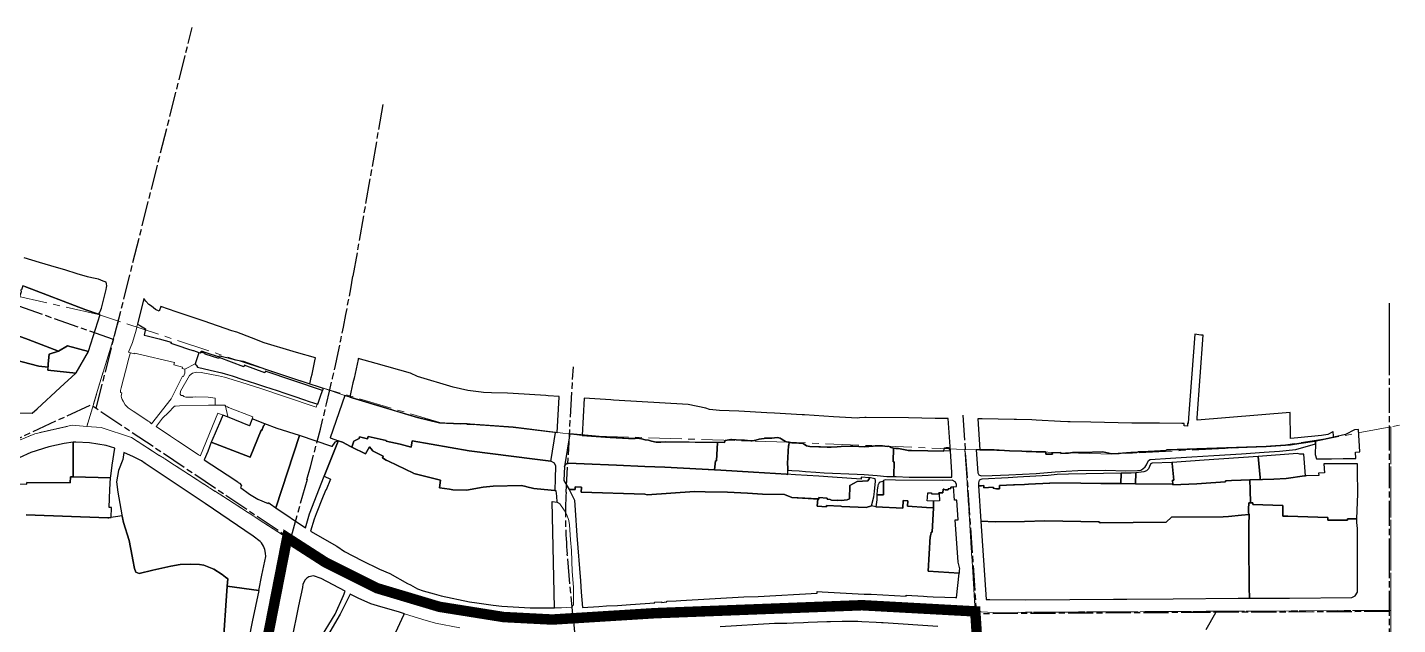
# Model space of a CAD drawing. Header units: millimetres. Extents: x 125232 to 134072, y 142885 to 152835.
# Drawn here: x 128286 to 129595, y 151740 to 152311 of the extents above; entities that cross this region are included whole.
import ezdxf

# ---------------------------------------------------------------- set-up
doc = ezdxf.new("R2010")
doc.units = ezdxf.units.MM
doc.linetypes.add('ACAD_ISO08W100', pattern=[36, 24, -3, 6, -3])
doc.linetypes.add('CENTER', pattern=[50.8, 31.75, -6.35, 6.35, -6.35])
for name, color, linetype in [('commerce', 10, 'Continuous'), ('commerce and residence', 32, 'Continuous'), ('green & plaza', 80, 'Continuous'), ('industry', 35, 'Continuous'), ('military', 76, 'Continuous'), ('reserve', 253, 'Continuous'), ('residence', 2, 'Continuous'), ('residence-bad', 41, 'Continuous'), ('water', 4, 'Continuous'), ('老城北中心线', 7, 'ACAD_ISO08W100')]:
    doc.layers.add(name, color=color, linetype=linetype)
for name, color, linetype, lineweight in [('government', 221, 'Continuous', 0), ('municipal utilities', 151, 'Continuous', 0), ('school', 31, 'Continuous', 0), ('super block', 6, 'CENTER', 0)]:
    doc.layers.add(name, color=color, linetype=linetype, lineweight=lineweight)

msp = doc.modelspace()

# ---------------------------------------------------------------- linework, layer by layer
at = {"layer": 'commerce'}
for points in [[(128344.2, 152000.9), (128324.1, 152006.4), (128315.4, 152001.4), (128306.6, 151998.6), (128305.8, 151989.2), (128305.2, 151983.3), (128332.2, 151980.4), (128332.5, 151980.7)], [(128509.1, 151925.7), (128509.8, 151925.4), (128511.6, 151930), (128511.9, 151929.9), (128512.8, 151931.9), (128500.6, 151936.6), (128499.7, 151934.1), (128498.1, 151930.1), (128477.1, 151938.4), (128477.1, 151938.5), (128472.5, 151940.3), (128470.3, 151934.8), (128462, 151915.6), (128461.5, 151914.4), (128498.6, 151899.9)], [(128369.5, 151908.6), (128361, 151911.2), (128345.1, 151913.6), (128332.2, 151914.4), (128329.7, 151914.4), (128329.4, 151881.2), (128365.3, 151880.3), (128365.4, 151881.9), (128366.9, 151892.3)], [(129501.9, 151902.8), (129499.6, 151903.5), (129462.3, 151900.7), (129464, 151880.4), (129464.1, 151878.5), (129466.2, 151878.5), (129477.1, 151878.8), (129488.9, 151879.7), (129506.6, 151882.1), (129507.4, 151882.1), (129505.7, 151903)], [(129345.2, 151885.1), (129340.8, 151884.7), (129337.2, 151884.7), (129331.2, 151884.6), (129331, 151874.7), (129344.8, 151874.5)], [(128507.3, 151772.5), (128507, 151772.5), (128476.8, 151776.5), (128475.6, 151758.3), (128472.3, 151711.1), (128491.4, 151708.6), (128494.2, 151708.3), (128501, 151742.5)]]:
    msp.add_lwpolyline(points, close=True, dxfattribs=at)
at = {"layer": 'commerce and residence'}
for points in [[(128509.7, 151818), (128508.4, 151819.4), (128501.7, 151824.3), (128455.8, 151855.6), (128440.3, 151865.9), (128398.4, 151894), (128394.9, 151896.4), (128387.1, 151900.4), (128378.1, 151904.4), (128377, 151897.8), (128373, 151887.1), (128370.9, 151876.3), (128372.3, 151866.5), (128376.2, 151844.8), (128377.6, 151837.5), (128383, 151820.2), (128386, 151805.4), (128386.5, 151801.9), (128388.2, 151793.4), (128389.5, 151790.1), (128392.6, 151788.7), (128405.7, 151791.9), (128423, 151795.7), (128431.7, 151797.5), (128441.6, 151797.8), (128450.2, 151797.4), (128454.4, 151796.7), (128464, 151792.9), (128471.9, 151787.7), (128475, 151785.1), (128477.5, 151783.7), (128476.8, 151776.5), (128507, 151772.5), (128509.8, 151787.3), (128513.6, 151805), (128513.4, 151808.1), (128512.8, 151811.6), (128511.6, 151814.9)], [(129104.1, 151877.8), (129103.3, 151876.7), (129101, 151876.1), (129100, 151875.4), (129099.2, 151874.3), (129098.9, 151873.7), (129098.5, 151872.7), (129098.1, 151868.5), (129097.8, 151864), (129104.1, 151863.9)], [(129557.2, 151831.9), (129556.4, 151837.5), (129556.5, 151841), (129553.8, 151841), (129547.4, 151841.1), (129547.4, 151839.7), (129528.8, 151839.8), (129528.8, 151842.4), (129490.6, 151843.6), (129485.6, 151843.6), (129485.8, 151853.9), (129457.2, 151854.6), (129457.2, 151856.4), (129454.7, 151856.4), (129453.3, 151856.4), (129452.9, 151850.2), (129452.9, 151846.9), (129453.7, 151845.2), (129453.3, 151835.3), (129453.1, 151817.4), (129453.3, 151817.3), (129453.7, 151775.3), (129453.8, 151765.3), (129477, 151765.2), (129492.2, 151765.3), (129551.8, 151765.7), (129554.9, 151767.3), (129557.2, 151770.8), (129557.2, 151794.6)]]:
    msp.add_lwpolyline(points, close=True, dxfattribs=at)
at = {"layer": 'government'}
msp.add_lwpolyline([(128434, 151977.4), (128434.9, 151977), (128436.3, 151980.3), (128436.4, 151984.1), (128433.7, 151984.7), (128434.1, 151986.1), (128425.9, 151988.3), (128426.4, 151990.5), (128391, 151998.7), (128388.6, 151999.3), (128388.5, 151998.9), (128384.2, 151999.8), (128383.9, 151999), (128382.2, 151992.3), (128381.8, 151990.8), (128375.4, 151966.3), (128374.8, 151963.7), (128374.8, 151961.7), (128375.9, 151961.4), (128375.5, 151958.3), (128375.8, 151956.9), (128376.4, 151955.2), (128377.2, 151953.4), (128379.2, 151950), (128380.5, 151948.6), (128382.2, 151947.1), (128386.9, 151944), (128398, 151936.5), (128401.1, 151934.5), (128402.4, 151933.7), (128404.5, 151932), (128423.2, 151955.8)], close=True, dxfattribs=at)
at = {"layer": 'green & plaza'}
for points in [[(128449.7, 152000.2), (128449.7, 152000.2), (128451.4, 151999.6), (128452, 152001.5), (128452.8, 152001.2), (128456.3, 152000), (128468.1, 151996.1), (128468.5, 151996.1), (128469.4, 151997), (128477.6, 151995), (128484.6, 151993.2), (128492, 151991.8), (128500, 151988.8), (128513.4, 151984.1), (128539.1, 151975.5), (128550.9, 151971.6), (128568.5, 151965.9), (128567.8, 151963.8), (128540.3, 151973), (128513.1, 151982.1), (128512.6, 151980.7), (128493.1, 151987.9), (128492.7, 151986.5), (128469.1, 151995.4), (128468.8, 151994.4), (128455.6, 151998.5), (128455.8, 151999.2), (128451.9, 152000.5), (128451.5, 151999.3), (128449.6, 151999.9)], [(128790.7, 151879.7), (128790.8, 151891.3), (128789.6, 151894.2), (128786.1, 151896.1), (128770.7, 151898), (128707.9, 151905.9), (128653.6, 151915.7), (128652.6, 151909.6), (128642.1, 151912.4), (128628.6, 151915.3), (128628.7, 151915.9), (128611.5, 151919.8), (128610.9, 151917.4), (128603.3, 151919.4), (128602.9, 151917.9), (128597.7, 151915.3), (128596, 151909.6), (128609.1, 151903.3), (128612.9, 151910), (128615.8, 151906.5), (128615.6, 151906), (128625.8, 151900.8), (128625.2, 151899.5), (128628.8, 151897.1), (128630.8, 151896.3), (128654.9, 151884.8), (128655.1, 151884.5), (128680.6, 151878.1), (128679.6, 151870.5), (128689.1, 151869.5), (128692.4, 151868.7), (128705.6, 151868.3), (128721.4, 151871.4), (128730.9, 151872.1), (128758, 151872.8), (128762.1, 151871.8), (128763.1, 151871.7), (128769.9, 151869.9), (128786.5, 151868.4), (128789.8, 151868.1), (128790.2, 151868.1)], [(129558.1, 151926.3), (129554.2, 151926.2), (129545.6, 151921.8), (129534.5, 151919), (129516.9, 151915.4), (129516.8, 151912.7), (129516.6, 151902.4), (129517.9, 151898.4), (129532.3, 151898.5), (129532.3, 151898.5), (129532.3, 151898.5), (129543.3, 151898.6), (129543.3, 151898.6), (129555.4, 151898.6), (129555.1, 151904.8), (129559.4, 151905)], [(128799, 151890.9), (128798.4, 151877.6), (128803.6, 151869), (128809.2, 151869), (128809.3, 151871.6), (128815.4, 151871.3), (128815.2, 151866.5), (128875.9, 151864.7), (128878.1, 151863.9), (128923.5, 151867), (128933.7, 151866.9), (128955.1, 151866.5), (128974, 151865.6), (128988.4, 151864.6), (129009.3, 151864.2), (129016.3, 151861.4), (129042.1, 151859.9), (129042.2, 151861.3), (129050.1, 151860.8), (129050.1, 151859.8), (129053.1, 151859.6), (129054.2, 151859), (129060.3, 151858.7), (129060.3, 151858.8), (129063.7, 151858.7), (129069.2, 151859.2), (129071.4, 151860.2), (129072, 151872.9), (129078.8, 151876.7), (129089.2, 151877.3), (129090.5, 151879.3), (129090.8, 151880.3), (129082.6, 151880.7), (129082.6, 151879.1), (129055.3, 151880.8), (129042.1, 151881.7), (129019.8, 151883), (129011.3, 151883.6), (128979.9, 151885.5), (128948.6, 151887.4), (128948.6, 151887.7), (128895.2, 151890.5), (128876, 151891.2), (128849, 151892.2), (128818, 151893.7), (128802.7, 151894.4), (128801.4, 151893.9), (128799.6, 151892)], [(129557.3, 151865), (129557.2, 151887.2), (129557, 151893.6), (129525, 151893.6), (129525.5, 151884.9), (129519.9, 151884.6), (129520, 151882.6), (129508.3, 151882.1), (129506.6, 151882.1), (129488.9, 151879.7), (129477.1, 151878.8), (129466.2, 151878.5), (129454.2, 151878.2), (129454.5, 151868.9), (129454.7, 151856.4), (129457.2, 151856.4), (129457.2, 151854.6), (129485.8, 151853.9), (129485.6, 151843.6), (129490.6, 151843.6), (129528.8, 151842.4), (129528.8, 151839.8), (129547.4, 151839.7), (129547.4, 151841.1), (129553.8, 151841), (129556.5, 151841)], [(129454.5, 151868.9), (129454.2, 151878.2), (129436.8, 151877.7), (129430.8, 151877.4), (129430.9, 151876.3), (129416.8, 151875.3), (129403.5, 151874.4), (129380.5, 151873.6), (129380.5, 151874.2), (129344.8, 151874.5), (129331, 151874.7), (129311.8, 151874.9), (129292.6, 151875.1), (129263.1, 151875.4), (129263.1, 151875), (129242.5, 151874.2), (129238.7, 151873.9), (129229.3, 151873.6), (129228.3, 151873.5), (129214.8, 151872.9), (129214.8, 151869.7), (129212.1, 151869.8), (129208.8, 151870.3), (129208.8, 151871.2), (129200, 151870.8), (129199.9, 151872.8), (129197.8, 151872.7), (129195, 151872.6), (129197.2, 151838.7), (129210.7, 151838.3), (129238.7, 151838.5), (129258.1, 151839), (129309.9, 151838), (129311, 151837.2), (129374.2, 151837.8), (129379.2, 151842.5), (129428.6, 151842.9), (129433.7, 151843.3), (129446.1, 151844.5), (129453.7, 151845.2), (129452.9, 151846.9), (129452.9, 151850.2), (129453.3, 151856.4), (129454.7, 151856.4)], [(129172.5, 151840), (129175.4, 151840.2), (129174.2, 151859), (129171.9, 151858.8), (129171.1, 151871.6), (129168.5, 151871.2), (129168.5, 151869.9), (129165.9, 151869.8), (129166, 151868.6), (129162.9, 151868.6), (129161.7, 151869.3), (129161, 151869.5), (129160.9, 151865.9), (129157.1, 151865.8), (129157.2, 151864.9), (129157.5, 151858.1), (129151.9, 151857.8), (129151.9, 151854.4), (129151.8, 151853.9), (129151.7, 151851.6), (129150.5, 151828.2), (129149.6, 151828.2), (129149.4, 151825.7), (129148.9, 151825.4), (129148.9, 151824.2), (129148.6, 151824.2), (129146.7, 151791), (129176.3, 151789.2), (129176.6, 151789.2), (129176.8, 151792), (129177, 151793.2), (129175.4, 151799.5)]]:
    msp.add_lwpolyline(points, close=True, dxfattribs=at)
at = {"layer": 'industry'}
for points in [[(128790.6, 151923.7), (128750, 151928.8), (128709.1, 151931.5), (128706, 151931.7), (128693.1, 151932.2), (128684.7, 151932.6), (128679.7, 151932.8), (128658.7, 151937.8), (128637, 151944.3), (128629, 151946.7), (128596.2, 151956.8), (128589.2, 151959.1), (128575.1, 151918.4), (128583, 151915.6), (128587.1, 151914.3), (128594.5, 151910.1), (128596, 151909.6), (128597.7, 151915.3), (128602.9, 151917.9), (128603.3, 151919.4), (128610.9, 151917.4), (128611.5, 151919.8), (128628.7, 151915.9), (128628.6, 151915.3), (128642.1, 151912.4), (128652.6, 151909.6), (128653.6, 151915.7), (128707.9, 151905.9), (128770.7, 151898), (128786.1, 151896.1), (128786.4, 151897.8)], [(128945.5, 151914), (128940.5, 151914.1), (128895.9, 151914.8), (128891.2, 151914.3), (128886.7, 151914.4), (128882.2, 151915.3), (128879.3, 151916.1), (128876.1, 151916.7), (128872.7, 151917.6), (128868.5, 151918), (128866.6, 151917.9), (128860.4, 151917.9), (128855.8, 151918.2), (128842.7, 151918.8), (128804.3, 151922.3), (128799, 151890.9), (128799.6, 151892), (128801.4, 151893.9), (128802.7, 151894.4), (128818, 151893.7), (128849, 151892.2), (128876, 151891.2), (128895.2, 151890.5), (128942.4, 151888), (128943.5, 151896.6), (128944.4, 151896.5)]]:
    msp.add_lwpolyline(points, close=True, dxfattribs=at)
at = {"layer": 'military'}
msp.add_lwpolyline([(128284.5, 151844.9), (128362.7, 151842), (128363.6, 151841.9), (128365.9, 151842.3), (128366.2, 151851.7), (128364.1, 151851.8), (128364.7, 151869.1), (128365.3, 151880.3), (128329.4, 151881.2), (128326.9, 151881.2), (128326.8, 151875.3), (128285.2, 151875.6)], dxfattribs=at)
at = {"layer": 'municipal utilities'}
for points in [[(128438.7, 152003.7), (128430.6, 152006.3), (128423, 152008.9), (128423.3, 152010.1), (128411.8, 152013), (128400.4, 152016), (128397.5, 152016.6), (128398.6, 152022.7), (128393.8, 152025.6), (128391, 152027.3), (128390.9, 152027.3), (128389.6, 152021.4), (128386.2, 152009.7), (128382.4, 152000.5), (128384.2, 151999.8), (128388.5, 151998.9), (128388.6, 151999.3), (128391, 151998.7), (128426.4, 151990.5), (128425.9, 151988.3), (128434.1, 151986.1), (128433.7, 151984.7), (128436.4, 151984.1), (128446.2, 151989.1), (128449.6, 151999.9), (128449.7, 152000.2), (128444.6, 152001.9), (128444, 152002.1)], [(128589.2, 151959.1), (128568.5, 151965.9), (128567.8, 151963.8), (128565.9, 151958.2), (128563.3, 151950.6), (128562.8, 151950.8), (128561.8, 151947.7), (128532.5, 151957.6), (128508.9, 151965.6), (128489.8, 151971.7), (128474.2, 151976.5), (128468.3, 151977.8), (128452, 151980.9), (128447.9, 151981.2), (128443.6, 151980.2), (128440.7, 151978.2), (128432.2, 151963), (128431.9, 151960.3), (128432.8, 151959.1), (128434.5, 151958.9), (128435.4, 151958.1), (128437.3, 151957.5), (128443.8, 151957.4), (128446.7, 151957.7), (128458.5, 151957.4), (128465.4, 151956.4), (128465.4, 151949.6), (128474.4, 151949.7), (128474.5, 151949.6), (128474.9, 151949.4), (128477.2, 151948.1), (128478.1, 151947.6), (128501.4, 151938.5), (128500.6, 151936.6), (128512.8, 151931.9), (128524.4, 151927.5), (128545.8, 151920.7), (128576.8, 151910.1), (128579.6, 151914.3), (128582.9, 151915.6), (128575.1, 151918.4)], [(128467.9, 151942.2), (128477.1, 151938.5), (128477.3, 151938.9), (128475.2, 151948.6), (128474.9, 151949.2), (128474.5, 151949.6), (128474.4, 151949.7), (128465.4, 151949.6), (128458.8, 151949.6), (128431.1, 151949), (128427.2, 151948.9), (128426.5, 151948.6), (128426.2, 151948.4), (128420.8, 151942.8), (128415, 151937.2), (128409.1, 151929.7), (128408.9, 151929.3), (128422.6, 151920), (128429.2, 151915.6), (128446.1, 151904.4), (128449.4, 151902.2), (128451.1, 151901.2), (128451.4, 151901.6), (128451.2, 151901.7)], [(128478.1, 151947.6), (128477.2, 151948.1), (128474.9, 151949.4), (128474.5, 151949.6), (128474.9, 151949.2), (128475.2, 151948.6), (128477.3, 151938.9), (128477.1, 151938.4), (128498.1, 151930.1), (128499.7, 151934.1), (128500.6, 151936.6), (128501.4, 151938.5)], [(129157.2, 151864.9), (129150, 151865), (129150, 151866), (129146.5, 151866), (129146.2, 151861.5), (129145.7, 151858.1), (129151.9, 151857.8), (129157.5, 151858.1)], [(128805.7, 151810.7), (128805, 151820.9), (128804, 151835.2), (128803.3, 151839.5), (128801.5, 151844.9), (128798.8, 151849.4), (128794.6, 151855.5), (128792, 151856.8), (128787.4, 151857.7), (128789.7, 151756), (128796.2, 151756), (128805.7, 151756.6), (128807.8, 151758.7), (128807.8, 151758.9), (128807.6, 151775.7), (128806.4, 151790.7)]]:
    msp.add_lwpolyline(points, close=True, dxfattribs=at)
at = {"layer": 'reserve'}
msp.add_lwpolyline([(128513.1, 151982.1), (128512.6, 151980.7), (128493.1, 151987.9), (128492.7, 151986.5), (128469.1, 151995.4), (128468.8, 151994.4), (128455.6, 151998.5), (128455.8, 151999.2), (128451.9, 152000.5), (128451.5, 151999.3), (128449.6, 151999.9), (128446.2, 151989.1), (128446.8, 151988.3), (128447.3, 151987.5), (128448.5, 151986.2), (128460.6, 151983.1), (128471.7, 151980.5), (128474.9, 151979.7), (128481.4, 151977.7), (128491.8, 151974.3), (128503.7, 151970.5), (128512.5, 151967.6), (128524.4, 151963.6), (128531.7, 151961.2), (128541.3, 151958), (128549.6, 151955.2), (128555.2, 151953.3), (128559.4, 151951.9), (128563.3, 151950.6), (128565.9, 151958.2), (128567.8, 151963.8), (128540.3, 151973)], close=True, dxfattribs=at)
at = {"layer": 'residence'}
for points in [[(128317.1, 151966.5), (128332.2, 151980.4), (128305.2, 151983.3), (128305.5, 151986.2), (128296.7, 151986.9), (128273.4, 151993.1), (128247.3, 151997.2), (128230, 152005), (128234.1, 151996.4), (128244.2, 151978), (128258.3, 151946.1), (128265.8, 151942.6), (128290.4, 151942.1), (128295.1, 151946.2)], [(128545.8, 151920.7), (128524.4, 151927.5), (128512.8, 151931.9), (128511.9, 151929.9), (128511.6, 151930), (128509.8, 151925.4), (128509.1, 151925.7), (128498.6, 151899.9), (128461.5, 151914.4), (128458.1, 151905.5), (128454.7, 151897.3), (128476.6, 151883), (128486.8, 151876.4), (128487.4, 151875.9), (128488.6, 151875.1), (128490.3, 151873), (128489.4, 151871), (128498, 151864.6), (128505.9, 151859.8), (128515.8, 151855.8), (128516.1, 151856.6), (128517.7, 151855.5), (128523.3, 151851.6)], [(128569.6, 151881.7), (128582.7, 151915.2), (128582.9, 151915.6), (128579.6, 151914.3), (128576.8, 151910.1), (128545.8, 151920.7), (128523.3, 151851.6), (128551.6, 151832.5), (128555.5, 151845.7)], [(128329.7, 151914.4), (128321, 151913.2), (128306.4, 151910), (128289.1, 151904.4), (128278, 151899.4), (128262.8, 151892.4), (128262.7, 151885.2), (128262.7, 151874.5), (128271.2, 151874.4), (128285.2, 151874.3), (128285.2, 151875.6), (128326.8, 151875.3), (128326.9, 151881.2), (128329.4, 151881.2)], [(128787.4, 151857.7), (128792, 151856.8), (128791.8, 151862.6), (128791.1, 151867.9), (128790.1, 151868), (128790.1, 151868.1), (128786.5, 151868.4), (128769.9, 151869.9), (128763.1, 151871.7), (128762.1, 151871.8), (128758, 151872.8), (128730.9, 151872.1), (128721.4, 151871.4), (128705.6, 151868.3), (128692.4, 151868.7), (128689.1, 151869.5), (128679.6, 151870.5), (128680.6, 151878.1), (128655.1, 151884.5), (128654.9, 151884.8), (128630.8, 151896.3), (128628.8, 151897.1), (128625.2, 151899.5), (128625.8, 151900.8), (128615.6, 151906), (128615.8, 151906.5), (128612.9, 151910), (128609.1, 151903.3), (128596, 151909.6), (128594.5, 151910.1), (128587.1, 151914.3), (128582.9, 151915.6), (128582.7, 151915.2), (128569.6, 151881.7), (128575.5, 151879.1), (128571.2, 151868.8), (128571, 151868.9), (128568.5, 151862.7), (128561.9, 151845.9), (128559.8, 151840.7), (128556.5, 151829.1), (128581.5, 151814.8), (128588.9, 151809.7), (128605.3, 151801.1), (128622.4, 151793), (128632.2, 151788.7), (128649.2, 151779.3), (128652, 151777.9), (128658.5, 151774.1), (128664.2, 151772.1), (128674.7, 151769.2), (128681.3, 151767.3), (128708.2, 151761.8), (128715.4, 151760.7), (128730.9, 151758.4), (128739.2, 151757.6), (128766.2, 151755.8), (128789.7, 151756)], [(129151.7, 151851.6), (129145.3, 151851.9), (129127, 151853), (129127.3, 151858.3), (129122.8, 151858.5), (129122.5, 151851.3), (129096.7, 151852.4), (129092.6, 151853.3), (129087.6, 151851.8), (129064.1, 151852.8), (129063.4, 151853), (129049.7, 151853.7), (129049.6, 151852.6), (129040.8, 151853.2), (129041.4, 151860), (129016.3, 151861.4), (129009.3, 151864.2), (128988.4, 151864.6), (128974, 151865.6), (128955.1, 151866.5), (128933.7, 151866.9), (128923.5, 151867), (128878.1, 151863.9), (128875.9, 151864.7), (128815.2, 151866.5), (128815.4, 151871.3), (128809.3, 151871.6), (128809.2, 151869), (128803.6, 151869), (128808.8, 151858.8), (128809.3, 151849.4), (128811.1, 151825.1), (128814.4, 151781.6), (128815.2, 151770.8), (128816.3, 151756.3), (128832.1, 151757.3), (128839.2, 151757.9), (128849.7, 151758.3), (128862.3, 151759.1), (128885.4, 151760.7), (128885.3, 151761.4), (128891.9, 151761.8), (128892, 151761.1), (128897, 151761.5), (128897, 151762.2), (128905.8, 151762.6), (128910.3, 151762.9), (128970.7, 151766.3), (128984.4, 151766.9), (129040.5, 151769.9), (129040.5, 151771.4), (129045.5, 151771.2), (129085.7, 151769.1), (129092.4, 151768.9), (129125.6, 151767), (129125.6, 151768), (129142.2, 151767), (129145.9, 151766.8), (129151.5, 151766.5), (129162.6, 151766), (129172.8, 151765.7), (129173.7, 151765.6), (129176.3, 151789.2), (129146.7, 151791), (129148.6, 151824.2), (129148.9, 151824.2), (129148.9, 151825.4), (129149.4, 151825.7), (129149.6, 151828.2), (129150.5, 151828.2)], [(129453.3, 151835.3), (129453.7, 151845.2), (129446.1, 151844.5), (129433.7, 151843.3), (129428.6, 151842.9), (129379.2, 151842.5), (129374.2, 151837.8), (129311, 151837.2), (129309.9, 151838), (129258.1, 151839), (129238.7, 151838.5), (129210.7, 151838.3), (129197.2, 151838.7), (129202.2, 151763.9), (129205.7, 151763.9), (129239.5, 151763.7), (129282.1, 151764), (129324, 151764.2), (129336.6, 151764.2), (129380.8, 151764.5), (129443.1, 151765.1), (129453.8, 151765.3), (129453.7, 151775.3), (129453.3, 151817.3), (129453.1, 151817.4)], [(128579.9, 151750), (128587.9, 151767.7), (128589.4, 151771.7), (128566.6, 151784), (128559.2, 151786.5), (128554.8, 151785.4), (128552.8, 151784.3), (128551.2, 151782.7), (128549, 151778.6), (128548.6, 151775.5), (128545, 151757.7), (128538.3, 151724.7), (128534.1, 151709.8), (128530.8, 151703.1), (128532.6, 151703.6), (128552.7, 151718.8), (128557.9, 151720.5), (128563.6, 151723.5), (128564.3, 151724.2)]]:
    msp.add_lwpolyline(points, close=True, dxfattribs=at)
for points in [[(128472.3, 151711.1), (128475.6, 151758.3), (128476.8, 151776.5), (128477.5, 151783.7), (128475, 151785.1), (128471.9, 151787.7), (128464, 151792.9), (128454.4, 151796.7), (128450.2, 151797.4), (128441.6, 151797.8), (128431.7, 151797.5), (128423, 151795.7), (128405.7, 151791.9), (128392.6, 151788.7), (128389.5, 151790.1), (128388.2, 151793.4), (128386.5, 151801.9), (128386, 151805.4), (128383, 151820.2), (128377.6, 151837.5), (128376.3, 151844), (128363.6, 151841.9), (128362.7, 151842), (128284.5, 151844.9)], [(128637.8, 151732.7), (128645.6, 151749.1), (128646.1, 151750.3), (128640.5, 151752.1), (128623.7, 151756.8), (128613.9, 151759.8), (128602.1, 151765.3), (128595.5, 151768.4), (128594.4, 151769), (128586.7, 151753.7), (128584.8, 151750), (128570.4, 151725.3)], [(129155.9, 151738.2), (129103.8, 151741.5), (129102.3, 151741.5), (129097.2, 151741.9), (129083.3, 151742.5), (129079.5, 151742.8), (129068.6, 151742.8), (129064.7, 151742.7), (129053.4, 151742.5), (129050, 151742.4), (129032, 151741.9), (129027.6, 151741.7), (129018, 151741.1), (129011.6, 151740.8), (129011.6, 151740.8), (129000, 151740.8), (128948.1, 151737.8)]]:
    msp.add_lwpolyline(points, dxfattribs=at)
at = {"layer": 'residence-bad'}
for points in [[(128355.2, 152036.3), (128353.8, 152036.7), (128341.5, 152040.9), (128283.5, 152063.2), (128281.5, 152063.9), (128280.1, 152059.9), (128279.6, 152060), (128279.4, 152059.7), (128279.9, 152058), (128275.4, 152044.6), (128274.3, 152041.4), (128269.1, 152043.3), (128268, 152039.8), (128269.6, 152039.2), (128263.2, 152022.1), (128273.5, 152017.4), (128286.5, 152012.5), (128315.4, 152001.4), (128324.1, 152006.4), (128324.1, 152006.4), (128344.2, 152000.9), (128344.3, 152001.2)], [(128286.5, 152012.5), (128273.5, 152017.4), (128263.2, 152022.1), (128249.1, 152027.1), (128238.7, 152029.1), (128228.6, 152030.4), (128218.8, 152035.2), (128193.9, 152040.2), (128182.1, 152041.8), (128180.7, 152031.9), (128181, 152025.9), (128187.6, 152027.8), (128197.3, 152027.8), (128218.1, 152020.5), (128220.6, 152018.8), (128225.4, 152012.7), (128230, 152005), (128247.3, 151997.2), (128273.4, 151993.1), (128296.7, 151986.9), (128305.5, 151986.2), (128305.8, 151989.2), (128306.6, 151998.6), (128315.4, 152001.4)], [(129013.1, 151911.1), (129013.7, 151911), (129013.8, 151914.3), (129011.4, 151914.8), (129010.5, 151915), (129008.7, 151916), (129006.3, 151917.5), (129005.3, 151918), (129003.9, 151918.6), (129002.3, 151918.8), (129000, 151918.5), (128997.3, 151918.1), (128995.9, 151918), (128995.1, 151918), (128992.1, 151918), (128990.4, 151918), (128989.9, 151917.9), (128987.4, 151917.6), (128985.1, 151917.1), (128982, 151916.1), (128978.5, 151915.6), (128977.4, 151915.7), (128971.1, 151916.1), (128963.1, 151916.6), (128958.8, 151916.8), (128958, 151916.8), (128952.6, 151915.8), (128952.1, 151913.9), (128945.5, 151914), (128944.4, 151896.5), (128943.5, 151896.6), (128942.4, 151888), (128948.6, 151887.7), (128948.6, 151887.4), (128979.9, 151885.5), (129011.3, 151883.6), (129012.6, 151883.5), (129012.5, 151889.8), (129012.4, 151894)], [(129113.6, 151908.6), (129112.5, 151908.8), (129111.2, 151909.1), (129108.7, 151910.4), (129107.6, 151910.3), (129105.3, 151910.5), (129103.1, 151910.7), (129099, 151910.8), (129097.4, 151910.7), (129096.2, 151910.7), (129094.3, 151910.5), (129090.1, 151910.2), (129085.5, 151910), (129080.5, 151910.1), (129074.8, 151910.5), (129072.5, 151910.5), (129063.7, 151910.1), (129059.8, 151909.9), (129054.1, 151909.7), (129051.2, 151909.7), (129050.1, 151909.7), (129043.7, 151909.8), (129042.3, 151909.8), (129033.8, 151910.2), (129030.4, 151910.9), (129027.4, 151912.9), (129023.1, 151913.4), (129016.3, 151913.8), (129013.9, 151914.3), (129013.8, 151914.3), (129013.7, 151911), (129013.1, 151911.1), (129012.4, 151894), (129012.5, 151889.8), (129012.5, 151887.5), (129016.4, 151887.3), (129023.4, 151886.8), (129029.6, 151886.3), (129039.5, 151885.6), (129047.5, 151885), (129079, 151883.8), (129085.5, 151883.5), (129098, 151882.5), (129107.2, 151881.6), (129114, 151881.6), (129114, 151884.3), (129114.4, 151893.3), (129114.3, 151895.5), (129113.3, 151895.5)], [(129168.1, 151905.9), (129161.8, 151905.6), (129146.3, 151905.9), (129130.8, 151906.3), (129127.6, 151906.5), (129126.3, 151906.6), (129121.6, 151907.6), (129118.4, 151908.2), (129115.9, 151908.4), (129113.6, 151908.6), (129113.3, 151895.5), (129114.3, 151895.5), (129114.4, 151893.3), (129114, 151884.3), (129114, 151881.6), (129116.1, 151881.5), (129128.7, 151880.9), (129133.9, 151880.8), (129142, 151880.8), (129145.2, 151880.8), (129169.4, 151881), (129169.4, 151885.3)], [(129357.3, 151896.8), (129359, 151897.9), (129378.4, 151899.1), (129398.7, 151900.3), (129419.8, 151901.7), (129446.2, 151903.3), (129467.8, 151904.7), (129482.6, 151905.8), (129498.3, 151907.3), (129516.8, 151912.7), (129516.9, 151915.4), (129516.2, 151915.3), (129500.9, 151913.1), (129493, 151911.8), (129474, 151910.6), (129469.7, 151910.3), (129384.8, 151907.3), (129379, 151907.1), (129374.6, 151906.9), (129374.6, 151906.2), (129351.3, 151905.2), (129347.4, 151905.1), (129346.2, 151904.6), (129340.4, 151904.5), (129328.4, 151903.6), (129322.2, 151903.1), (129313.8, 151905.2), (129293.5, 151904.3), (129284.7, 151904.4), (129280.9, 151903.7), (129273.7, 151903.6), (129273.7, 151904.3), (129265.4, 151904.2), (129265.5, 151902.8), (129264.5, 151902.7), (129261, 151902.8), (129259.2, 151902.8), (129259.2, 151904.8), (129259, 151905.1), (129250, 151905.1), (129245.9, 151905.3), (129240.3, 151905.5), (129236.2, 151905.7), (129224.6, 151906.1), (129209.7, 151907), (129199.4, 151907), (129197.7, 151907.1), (129192.6, 151906.9), (129194.1, 151885.1), (129195.3, 151883), (129197.5, 151882.1), (129208, 151882.6), (129223.9, 151883.1), (129250, 151884.3), (129268, 151885.8), (129278.7, 151886.6), (129289.8, 151887.1), (129316.5, 151887.4), (129335.2, 151887), (129346.8, 151887.1), (129349.9, 151887.6), (129351.8, 151888.7), (129354, 151890.6), (129355.5, 151892.5)], [(129379.9, 151895), (129379.5, 151895), (129361, 151894.2), (129360.1, 151894), (129359.3, 151893.4), (129357.3, 151888.8), (129355.5, 151886.8), (129352.9, 151885.8), (129345.2, 151885.1), (129344.8, 151874.5), (129380.5, 151874.2), (129380.4, 151878.1), (129381.4, 151878.1), (129380.1, 151893.9)], [(129462.3, 151900.7), (129410.5, 151897.1), (129379.9, 151895), (129380.1, 151893.9), (129381.4, 151878.1), (129380.4, 151878.1), (129380.5, 151873.6), (129403.5, 151874.4), (129416.8, 151875.3), (129430.9, 151876.3), (129430.8, 151877.4), (129436.8, 151877.7), (129464.1, 151878.5), (129464, 151880.4)], [(129094.8, 151862), (129095.5, 151867.3), (129096.3, 151877), (129096.3, 151877.6), (129096, 151879.2), (129094.4, 151879.7), (129091.7, 151880.1), (129090.8, 151880.3), (129090.5, 151879.3), (129089.2, 151877.3), (129078.8, 151876.7), (129072, 151872.9), (129071.4, 151860.2), (129069.2, 151859.2), (129063.7, 151858.7), (129060.3, 151858.8), (129060.3, 151858.7), (129054.2, 151859), (129053.1, 151859.6), (129050.1, 151859.8), (129050.1, 151860.8), (129042.2, 151861.3), (129042.1, 151859.9), (129041.4, 151860), (129040.8, 151853.2), (129049.6, 151852.6), (129049.7, 151853.7), (129063.4, 151853), (129064.1, 151852.8), (129087.6, 151851.8), (129092.6, 151853.3)], [(129161, 151869.4), (129161, 151869.5), (129161.7, 151869.3), (129162.9, 151868.6), (129166, 151868.6), (129165.9, 151869.8), (129168.5, 151869.9), (129168.5, 151871.2), (129171.1, 151871.6), (129173.9, 151871.9), (129173.7, 151874.2), (129172.7, 151876.5), (129169.8, 151877.9), (129160.7, 151877.6), (129115.5, 151878.1), (129105.7, 151878.2), (129104.1, 151877.8), (129104.1, 151863.9), (129097.8, 151864), (129097.6, 151859.1), (129096.7, 151852.4), (129122.5, 151851.3), (129122.8, 151858.5), (129127.3, 151858.3), (129127, 151853), (129145.3, 151851.9), (129151.7, 151851.6), (129151.8, 151853.9), (129151.9, 151854.4), (129151.9, 151857.8), (129145.7, 151858.1), (129146.2, 151861.5), (129146.5, 151866), (129150, 151866), (129150, 151865), (129157.2, 151864.9), (129157.1, 151865.8), (129160.9, 151865.9)], [(129280.8, 151883.8), (129269.9, 151883.3), (129261.4, 151882.6), (129232.2, 151880.7), (129223.3, 151880.2), (129197.9, 151878.9), (129195.6, 151877.9), (129194.8, 151875.4), (129195, 151872.6), (129197.8, 151872.7), (129199.9, 151872.8), (129200, 151870.8), (129208.8, 151871.2), (129208.8, 151870.3), (129212.1, 151869.8), (129214.8, 151869.7), (129214.8, 151872.9), (129228.3, 151873.5), (129229.3, 151873.6), (129238.7, 151873.9), (129242.5, 151874.2), (129263.1, 151875), (129263.1, 151875.4), (129292.6, 151875.1), (129311.8, 151874.9), (129331, 151874.7), (129331.2, 151884.6)]]:
    msp.add_lwpolyline(points, close=True, dxfattribs=at)
at = {"layer": 'school'}
msp.add_lwpolyline([(128699.2, 151736.7), (128675.8, 151741.3), (128663.6, 151744.7), (128646.1, 151750.3), (128645.6, 151749.1), (128633.8, 151724.3)], dxfattribs=at)
at = {"layer": 'super block'}
for points in [[(128247.7, 151903.8), (128292.9, 151922.4), (128328.7, 151930.5), (128342.5, 151929.4), (128373, 152030.1), (128353.9, 152036.4), (128110.7, 152091)], [(129589.1, 151929), (129588.9, 151753.5), (129588.2, 150686.4), (129805.3, 150693.5), (129793.1, 150808.4), (129796.8, 151096.7), (129819.5, 151437.9), (129830.7, 151562.3), (129882.9, 151567.1), (129925, 151566), (129956.6, 151582.4), (130011.6, 151647), (130013.4, 151696.4), (129992.1, 151843.3), (129982.7, 151943.5), (129945.9, 151952.3), (129938.2, 151934.5), (129844.6, 151941), (129842, 151926.9), (129739.8, 151927.7), (129734.7, 151955.6), (129589.1, 151929)]]:
    msp.add_lwpolyline(points, dxfattribs=at)
for points in [[(129181.9, 151907.4), (129012.7, 151914.3), (128816, 151920.6), (128750.1, 151928.6), (128682.3, 151932.5), (128555.8, 151969.8), (128373, 152030.1), (128342.5, 151929.4), (128356.3, 151928.2), (128385.2, 151918.9), (128534.1, 151822.9), (128571.1, 151799.1), (128620, 151774.7), (128679.5, 151756.9), (128740.9, 151747.1), (128787.4, 151744.7), (128885.8, 151750.8), (129083.5, 151758.4), (129191.8, 151752.5)], [(128509.2, 151279.5), (128506.2, 151325), (128495.1, 151492.1), (128497.9, 151634.7), (128501.9, 151658.5), (128534.1, 151822.9), (128385.2, 151918.9), (128356.3, 151928.2), (128342.5, 151929.4), (128328.7, 151930.5), (128292.9, 151922.4), (128247.7, 151903.8), (128184.1, 151860.1), (127482, 151174.9), (127470.9, 151164), (127278.8, 150970.6), (127908.7, 150328.3), (128157, 150568.6), (128157.2, 150568.2), (128231.6, 150624.4), (128278.4, 150645.7), (128342.1, 150662.2), (128501.9, 150663.9), (128507.3, 150766.1)], [(129589.1, 151929), (129534.6, 151918.8), (129481.5, 151910.8), (129322.3, 151902.8), (129196.2, 151906.9), (129181.9, 151907.4), (129191.8, 151752.5), (129209.3, 151751.5), (129588.9, 151753.5)], [(129588.9, 151753.5), (129209.3, 151751.5), (129191.8, 151752.5), (129219.8, 151314.7), (129260.4, 150680.1), (129542.1, 150684.9), (129588.2, 150686.4)]]:
    msp.add_lwpolyline(points, close=True, dxfattribs=at)
at = {"layer": 'super block', "const_width": 10}
msp.add_lwpolyline([(129219.8, 151314.7), (129191.8, 151752.5), (129083.5, 151758.4), (128885.8, 151750.8), (128787.4, 151744.7), (128740.9, 151747.1), (128679.5, 151756.9), (128620, 151774.7), (128571.1, 151799.1), (128534.1, 151822.9), (128501.9, 151658.5), (128497.9, 151634.7), (128495.1, 151492.1), (128506.2, 151325), (128509.2, 151279.5), (128507.3, 150766.1), (128501.9, 150663.9), (128702.5, 150666.2), (128876.1, 150673.5), (129260.4, 150680.1)], close=True, dxfattribs=at)
at = {"layer": 'water'}
msp.add_lwpolyline([(128283.5, 152063.2), (128341.5, 152040.9), (128353.8, 152036.7, 0.107691), (128356.6, 152042.4), (128361.1, 152060.4, 0.118192), (128361.2, 152067.4), (128358.3, 152068.4), (128353.6, 152070.1), (128347.5, 152071.6), (128343.4, 152072.5), (128333.4, 152075.3), (128321.5, 152079), (128313.6, 152081.4), (128297.5, 152086), (128282.6, 152090.5)], format="xyb", dxfattribs=at)
for points in [[(128500, 152014), (128485.9, 152019.4), (128481.3, 152020.9), (128454.8, 152029.9), (128428.1, 152038.8), (128413.2, 152044), (128411.6, 152039.6), (128408.1, 152041.1), (128404.3, 152044.3), (128401.8, 152046.1), (128399.1, 152049), (128397.1, 152051.6), (128391, 152027.3), (128393.8, 152025.6), (128398.6, 152022.7), (128397.5, 152016.6), (128400.4, 152016), (128411.8, 152013), (128423.3, 152010.1), (128423, 152008.9), (128430.6, 152006.3), (128438.7, 152003.7), (128444, 152002.1), (128444.6, 152001.9), (128449.7, 152000.2), (128451.4, 151999.6), (128452, 152001.5), (128456.3, 152000), (128468.1, 151996.1), (128468.5, 151996.1), (128469.4, 151997), (128477.6, 151995), (128484.6, 151993.2), (128492, 151991.8), (128500, 151988.8), (128513.4, 151984.1), (128539.1, 151975.5), (128555.7, 151970, 0.00324), (128561.3, 151995.1), (128543.1, 152000), (128539.9, 152000.9), (128512.1, 152009.3)], [(129492.9, 151942.8), (129403.8, 151935.3), (129403.8, 151937.5), (129409.5, 152016.5, -0.002726), (129401.5, 152017.6), (129395.5, 151937.7), (129395.4, 151932.3), (129394.6, 151932.4), (129394.6, 151929.7), (129391.5, 151929.8), (129391.5, 151932.3), (129389.1, 151932.3), (129367.7, 151932.4), (129341.5, 151932.4), (129302.2, 151933.3), (129282.5, 151933.8), (129280.2, 151933.8), (129273.1, 151934), (129250, 151935.4), (129245.7, 151935.7), (129231.1, 151936), (129228.9, 151936), (129198.4, 151936.7), (129194.1, 151936.7), (129196.1, 151907.1), (129199.4, 151907), (129209.7, 151907), (129224.6, 151906.1), (129236.2, 151905.7), (129240.3, 151905.5), (129245.9, 151905.3), (129250, 151905.1), (129259.2, 151905.1), (129259.2, 151902.8), (129261, 151902.8), (129264.5, 151902.7), (129265.5, 151902.8), (129265.4, 151904.2), (129273.7, 151904.3), (129273.7, 151903.6), (129280.9, 151903.7), (129284.7, 151904.4), (129293.5, 151904.3), (129313.8, 151905.2), (129322.2, 151903.1), (129340.4, 151904.5), (129346.2, 151904.6), (129347.4, 151905.1), (129351.3, 151905.2), (129374.6, 151906.2), (129374.6, 151906.9), (129379, 151907.1), (129469.7, 151910.3), (129493, 151911.8), (129500.9, 151913.1), (129516.2, 151915.3), (129534.5, 151919, -0.007874), (129533.7, 151924.3), (129533.4, 151924.1), (129528.9, 151921.6), (129522.8, 151920.8), (129500, 151918.5), (129493.2, 151917.7)], [(128793.9, 151957.2, -0.000329), (128793.9, 151957.9), (128783.7, 151958.7), (128781.2, 151959), (128750, 151960.8), (128744.7, 151961.1), (128729.4, 151961.5), (128721.8, 151961.8), (128719.4, 151962.1), (128706.8, 151963.8), (128692.9, 151966.8), (128658.8, 151977.1), (128652.1, 151980.3), (128619.3, 151989.4), (128602.1, 151994.2, 0.005751), (128601.9, 151993.5, -0.004562), (128593.9, 151957.5), (128596.2, 151956.8), (128629, 151946.7), (128658.7, 151937.8), (128679.7, 151932.8), (128693.1, 151932.2), (128706, 151931.7), (128750, 151928.8), (128792, 151923.5)]]:
    msp.add_lwpolyline(points, format="xyb", close=True, dxfattribs=at)
msp.add_lwpolyline([(129166, 151936.8), (129153.5, 151936.9), (129127.9, 151937.6), (129087.6, 151938), (129086.2, 151937.9), (129081.2, 151937.6), (129079.2, 151937.4), (129056.4, 151938.7), (129028.7, 151940.5), (129026.2, 151940.6), (129000, 151942.1), (128992.6, 151942.5), (128965.7, 151943.9), (128947.3, 151944.7), (128937.9, 151945.5), (128934.1, 151946.9), (128917.5, 151950.2), (128846.1, 151954.6), (128843.5, 151954.7), (128817.9, 151956.3), (128815.9, 151920.8), (128842.7, 151918.8), (128860.4, 151917.9), (128866.6, 151917.9), (128868.5, 151918), (128872.7, 151917.6), (128876.1, 151916.7), (128879.3, 151916.1), (128882.2, 151915.3), (128886.7, 151914.4), (128891.2, 151914.3), (128895.9, 151914.8), (128952.1, 151913.9), (128952.6, 151915.8), (128958, 151916.8), (128958.8, 151916.8), (128963.1, 151916.6), (128971.1, 151916.1), (128977.4, 151915.7), (128978.5, 151915.6), (128982, 151916.1), (128985.1, 151917.1), (128987.4, 151917.6), (128989.9, 151917.9), (128990.4, 151918), (128992.1, 151918), (128995.9, 151918), (128997.3, 151918.1), (129000, 151918.5), (129002.3, 151918.8), (129003.9, 151918.6), (129005.3, 151918), (129006.3, 151917.5), (129008.7, 151916), (129010.5, 151915), (129011.4, 151914.8), (129016.3, 151913.8), (129023.1, 151913.4), (129027.4, 151912.9), (129030.4, 151910.9), (129033.8, 151910.2), (129042.3, 151909.8), (129050.1, 151909.7), (129051.2, 151909.7), (129054.1, 151909.7), (129059.8, 151909.9), (129063.7, 151910.1), (129072.5, 151910.5), (129074.8, 151910.5), (129080.5, 151910.1), (129085.5, 151910), (129090.1, 151910.2), (129094.3, 151910.5), (129096.2, 151910.7), (129099, 151910.8), (129103.1, 151910.7), (129105.3, 151910.5), (129107.6, 151910.3), (129108.7, 151910.4), (129111.2, 151909.1), (129112.5, 151908.8), (129115.9, 151908.4), (129118.4, 151908.2), (129121.6, 151907.6), (129126.3, 151906.6), (129127.6, 151906.5), (129130.8, 151906.3), (129146.3, 151905.9), (129161.8, 151905.6), (129162, 151908.1), (129162.8, 151908.8), (129163.9, 151909.2), (129165.9, 151909.2), (129166.8, 151907.9), (129167.3, 151906.9), (129167.8, 151905.7), (129168.2, 151905.7)], close=True, dxfattribs=at)
at = {"layer": '老城北中心线', "linetype": 'ACAD_ISO08W100', "lineweight": 25}
for p, q in [((128351.5, 151946.5), (128443.4, 152310.9)), ((128368.2, 152012.5), (128257, 152051.5)), ((128258.6, 151909.4), (128346.3, 151950)), ((128555.3, 151809.7), (128346.3, 151950)), ((129179.8, 151940.2), (129192.8, 151750.2)), ((128537.2, 151821.8), (128509.1, 151678.1)), ((128807.7, 151743), (128801.8, 151807.1)), ((129587.5, 151496.3), (129587.7, 151798.3)), ((129021.6, 151755.5), (128800.9, 151742.6)), ((129192.8, 151750.2), (129112.6, 151755.3)), ((129412.5, 151751.5), (129192.8, 151750.2)), ((129192.8, 151750.2), (129207.3, 151477.2)), ((129587.6, 151752.4), (129412.5, 151751.5)), ((129412.5, 151735.3), (129421.8, 151751.5)), ((128807.7, 151743), (128827.8, 151536.1))]:
    msp.add_line(p, q, dxfattribs=at)
for points in [[(128625.5, 152237.1), (128597, 152073.2)], [(129587.7, 151798.3), (129587.8, 152047.2)], [(129587.7, 151798.3), (129587.8, 152047.2)], [(129587.7, 151798.3), (129587.8, 152047.2)], [(129587.8, 151982.3), (129587.8, 152047.2)], [(129587.8, 151982.3), (129587.8, 152047.2)], [(128800.8, 151866.4), (128807.6, 151986.3)], [(128553.1, 151878.7), (128537.2, 151821.8)]]:
    msp.add_lwpolyline(points, dxfattribs=at)
for centre, radius, start, end in [((126626.6, 152416.2), 2000, 344.4106, 350.1242), ((129200.1, 151843.9), 400, 176.7655, 185.2716), ((128778, 152141.9), 400, 236.1238, 273.3517), ((129065.4, 151006.8), 750, 86.3887, 93.3498)]:
    msp.add_arc(centre, radius, start, end, dxfattribs=at)

doc.saveas('drawing.dxf')
